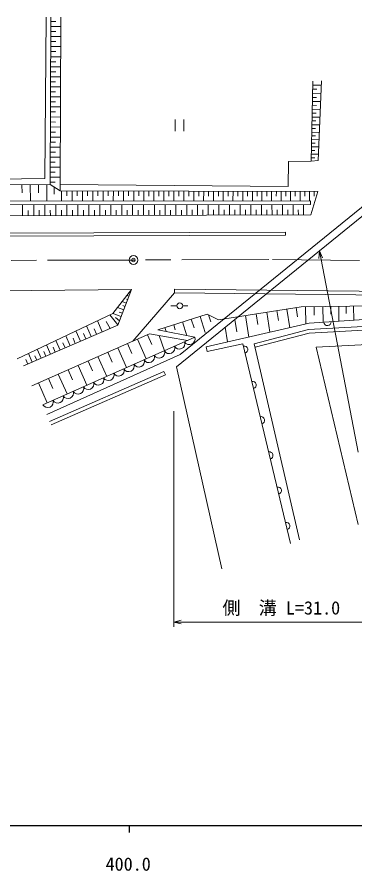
# Model space of a CAD drawing. Units: millimetres, scale not verified. Extents: x 40000 to 680000, y 20000 to 380000.
# Drawn here: x 452534 to 499090, y 198715 to 316504 of the extents above; entities that cross this region are included whole.
import ezdxf
from ezdxf.enums import TextEntityAlignment as Align

# ---------------------------------------------------------------- set-up
doc = ezdxf.new("R2010")
doc.units = ezdxf.units.MM
doc.header["$LTSCALE"] = 1000
doc.header["$PDMODE"] = 32
doc.header["$PDSIZE"] = 500
doc.linetypes.add('CHAIN', pattern=[18.5, 12, -1.5, 3.5, -1.5])
for name, color, linetype, lineweight in [('M-BGD', 7, 'Continuous', 13), ('M-BMK', 2, 'CHAIN', 13), ('M-BMK-SRVR', 3, 'Continuous', 13), ('M-STR-HTXT', 7, 'Continuous', 13), ('M-TTL-BAND', 7, 'Continuous', 25)]:
    doc.layers.add(name, color=color, linetype=linetype, lineweight=lineweight)
doc.styles.add('ＭＳ ゴシック', font='')
doc.styles.get('ＭＳ ゴシック').set_extended_font_data('MS Gothic')

msp = doc.modelspace()

# ---------------------------------------------------------------- linework, layer by layer
at = {"layer": 'M-BGD'}
for p, q in [((456368, 294230), (456532, 316493)), ((457099, 293430), (457189, 316504)), ((457187, 315906), (457883, 315903)), ((458581, 316490), (458472, 293403)), ((457182, 314516), (457877, 314513)), ((457184, 315211), (458575, 315205)), ((457179, 313821), (458569, 313815)), ((457173, 312431), (458563, 312426)), ((457176, 313126), (457871, 313123)), ((457168, 311042), (458557, 311037)), ((457171, 311737), (457865, 311734)), ((457165, 310348), (457859, 310346)), ((457160, 308961), (457853, 308958)), ((457163, 309654), (458551, 309649)), ((457154, 307574), (457848, 307571)), ((457157, 308267), (458544, 308261)), ((493062, 296608), (493304, 307657)), ((494467, 307730), (494031, 296717)), ((457152, 306880), (458538, 306875)), ((493280, 306550), (493845, 306538)), ((493292, 307115), (494442, 307090)), ((457146, 305494), (458532, 305489)), ((457149, 306187), (457842, 306184)), ((493255, 305430), (493810, 305418)), ((493268, 305985), (494397, 305961)), ((457141, 304109), (458526, 304103)), ((457143, 304801), (457836, 304799)), ((493231, 304330), (493777, 304318)), ((493243, 304875), (494353, 304851)), ((457135, 302724), (458520, 302719)), ((457138, 303416), (457830, 303414)), ((493208, 303249), (493743, 303237)), ((493219, 303784), (494310, 303761)), ((457133, 302032), (457825, 302029)), ((474303, 302371), (474303, 300771)), ((475503, 300771), (475503, 302371)), ((493173, 301659), (494226, 301636)), ((493184, 302186), (493711, 302174)), ((493196, 302713), (494268, 302689)), ((457127, 300648), (457819, 300646)), ((457130, 301340), (458514, 301335)), ((493150, 300624), (494185, 300602)), ((493161, 301142), (493679, 301130)), ((457122, 299265), (457813, 299263)), ((457124, 299957), (458508, 299951)), ((493128, 299607), (494145, 299585)), ((493139, 300116), (493647, 300105)), ((457119, 298574), (458502, 298569)), ((493095, 298108), (493586, 298097)), ((493106, 298607), (494105, 298586)), ((493117, 299107), (493616, 299096)), ((457113, 297192), (458495, 297187)), ((457116, 297883), (457807, 297880)), ((493073, 297108), (493564, 297097)), ((493084, 297608), (494066, 297586)), ((457108, 295811), (458489, 295805)), ((457111, 296502), (457801, 296499)), ((489875, 293131), (489930, 296566)), ((489930, 296566), (493062, 296608)), ((494031, 296717), (493062, 296608)), ((457105, 295121), (457796, 295118)), ((422606, 292999), (457099, 293430)), ((422702, 293773), (456368, 294230)), ((453203, 293382), (453218, 292253)), ((454332, 293396), (454360, 291113)), ((455473, 293410), (455488, 292268)), ((456615, 293424), (456644, 291115)), ((458475, 292555), (457099, 293430)), ((457100, 293740), (457790, 293737)), ((457103, 294430), (458483, 294425)), ((458472, 293403), (489875, 293131)), ((458475, 292555), (458472, 293403)), ((457665, 293070), (457641, 292053)), ((493995, 292437), (458475, 292555)), ((458670, 292555), (458665, 291117)), ((459389, 292552), (459386, 291833)), ((460108, 292550), (460103, 291118)), ((460824, 292547), (460821, 291832)), ((461539, 292545), (461535, 291120)), ((462252, 292543), (462250, 291830)), ((462965, 292540), (462960, 291121)), ((463675, 292538), (463672, 291828)), ((464384, 292536), (464380, 291122)), ((465091, 292533), (465089, 291827)), ((465798, 292531), (465793, 291124)), ((466501, 292529), (466499, 291825)), ((467205, 292526), (467200, 291125)), ((467906, 292524), (467903, 291823)), ((468606, 292522), (468602, 291126)), ((469304, 292519), (469302, 291822)), ((470002, 292517), (469997, 291128)), ((470696, 292515), (470694, 291820)), ((471391, 292512), (471386, 291129)), ((472083, 292510), (472080, 291818)), ((472774, 292508), (472770, 291130)), ((473463, 292505), (473461, 291817)), ((474152, 292503), (474147, 291132)), ((474838, 292501), (474835, 291815)), ((475523, 292499), (475519, 291133)), ((476206, 292496), (476204, 291813)), ((476889, 292494), (476884, 291134)), ((477569, 292492), (477567, 291812)), ((478249, 292490), (478244, 291136)), ((478926, 292487), (478924, 291810)), ((479603, 292485), (479598, 291137)), ((480277, 292483), (480275, 291809)), ((480951, 292481), (480946, 291138)), ((481622, 292478), (481620, 291807)), ((482293, 292476), (482289, 291139)), ((482962, 292474), (482959, 291806)), ((483630, 292472), (483626, 291141)), ((484296, 292469), (484293, 291804)), ((484961, 292467), (484957, 291142)), ((485624, 292465), (485621, 291802)), ((486286, 292463), (486282, 291143)), ((486946, 292461), (486944, 291801)), ((487606, 292458), (487601, 291144)), ((488263, 292456), (488261, 291799)), ((488920, 292454), (488915, 291146)), ((489574, 292452), (489572, 291798)), ((490228, 292450), (490224, 291147)), ((490879, 292448), (490877, 291796)), ((491531, 292445), (491526, 291148)), ((492179, 292443), (492177, 291795)), ((492828, 292441), (492824, 291149)), ((493019, 289205), (493995, 292437)), ((493474, 292439), (493471, 291793)), ((347073, 291010), (492948, 291150)), ((501680, 291607), (474989, 269936)), ((492948, 291150), (492949, 290650)), ((347087, 290510), (492949, 290650)), ((453292, 289075), (453287, 290612)), ((454058, 289078), (454055, 289844)), ((454824, 289080), (454819, 290613)), ((455589, 289083), (455587, 289847)), ((456354, 289085), (456349, 290615)), ((457116, 289088), (457114, 289851)), ((457879, 289090), (457874, 290616)), ((458640, 289093), (458638, 289854)), ((459402, 289095), (459397, 290617)), ((460161, 289098), (460158, 289857)), ((460920, 289100), (460915, 290619)), ((461678, 289103), (461675, 289860)), ((462436, 289105), (462431, 290620)), ((463191, 289108), (463189, 289864)), ((463947, 289110), (463942, 290622)), ((464701, 289113), (464699, 289867)), ((465456, 289115), (465451, 290623)), ((466208, 289117), (466205, 289870)), ((466960, 289120), (466955, 290625)), ((467711, 289122), (467709, 289873)), ((468462, 289125), (468457, 290626)), ((469211, 289127), (469208, 289876)), ((469960, 289130), (469955, 290628)), ((470707, 289132), (470704, 289879)), ((471454, 289135), (471449, 290629)), ((472200, 289137), (472197, 289883)), ((472945, 289139), (472940, 290630)), ((473689, 289142), (473686, 289886)), ((474433, 289144), (474428, 290632)), ((502310, 290830), (474493, 268245)), ((475175, 289147), (475172, 289889)), ((475917, 289149), (475912, 290633)), ((476657, 289152), (476655, 289892)), ((477398, 289154), (477393, 290635)), ((478136, 289156), (478134, 289895)), ((478875, 289159), (478870, 290636)), ((479612, 289161), (479609, 289898)), ((480349, 289164), (480344, 290638)), ((481084, 289166), (481082, 289901)), ((481819, 289168), (481815, 290639)), ((482553, 289171), (482551, 289904)), ((483287, 289173), (483282, 290640)), ((484018, 289176), (484016, 289907)), ((484750, 289178), (484746, 290642)), ((485481, 289180), (485478, 289911)), ((486211, 289183), (486206, 290643)), ((486939, 289185), (486937, 289914)), ((487668, 289187), (487663, 290645)), ((488395, 289190), (488392, 289917)), ((489122, 289192), (489117, 290646)), ((489847, 289195), (489844, 289920)), ((490572, 289197), (490567, 290647)), ((491296, 289199), (491293, 289923)), ((492019, 289202), (492014, 290649)), ((282962, 288520), (493019, 289205)), ((284260, 286155), (489536, 286824)), ((284262, 285755), (489537, 286424)), ((489537, 286424), (489536, 286824)), ((410770, 278377), (468285, 278928)), ((468285, 278928), (465740, 275620)), ((466431, 274021), (468285, 278928)), ((467931, 277992), (467647, 278099)), ((468470, 271787), (474205, 278451)), ((474205, 278451), (474210, 278951)), ((467578, 277057), (467010, 277271)), ((467755, 277524), (467613, 277578)), ((467224, 276121), (466373, 276443)), ((467048, 275653), (466622, 275814)), ((467401, 276589), (467117, 276696)), ((474555, 276664), (473745, 276664)), ((475355, 276674), (476080, 276673)), ((480291, 274720), (491685, 276548)), ((486941, 275787), (487384, 273030)), ((488320, 276008), (488541, 274630)), ((489698, 276229), (490112, 273653)), ((490987, 276436), (491193, 275148)), ((491685, 276548), (503379, 276682)), ((492282, 276555), (492310, 274155)), ((493482, 276569), (493496, 275369)), ((494682, 276582), (494707, 274401)), ((495773, 276595), (495785, 275504)), ((496863, 276607), (496887, 274553)), ((497890, 276619), (497902, 275592)), ((498918, 276631), (498940, 274696)), ((465740, 275620), (452546, 269368)), ((464262, 273082), (463601, 274607)), ((465359, 273557), (464828, 274528)), ((466441, 274047), (465297, 275410)), ((466871, 275186), (465732, 275616)), ((466656, 274616), (466107, 275044)), ((471944, 273366), (478716, 275520)), ((476546, 274830), (476931, 273622)), ((477754, 275214), (478461, 272992)), ((478716, 275520), (480291, 274720)), ((478912, 275420), (479217, 274456)), ((482561, 274796), (482832, 273105)), ((483991, 275314), (484464, 272363)), ((485466, 275550), (485703, 274075)), ((492808, 274269), (503363, 275004)), ((453419, 268387), (466431, 274021)), ((462737, 272421), (462099, 273895)), ((463499, 272751), (463169, 273514)), ((477024, 272333), (471944, 273366)), ((472897, 273669), (473066, 273138)), ((474118, 274057), (474340, 273359)), ((475339, 274445), (475941, 272553)), ((478572, 271018), (492808, 274269)), ((481222, 273709), (481545, 271697)), ((493774, 270973), (551045, 273763)), ((456088, 263028), (477024, 272333)), ((459840, 271167), (459245, 272542)), ((460552, 271475), (460244, 272187)), ((461263, 271783), (460647, 273207)), ((462000, 272102), (461681, 272839)), ((468470, 271787), (470768, 272805)), ((470485, 272680), (471087, 271320)), ((470768, 272805), (475998, 271877)), ((472102, 272568), (472848, 270477)), ((454567, 265626), (468470, 271787)), ((457137, 269997), (456581, 271280)), ((457801, 270284), (457513, 270948)), ((458465, 270572), (457890, 271900)), ((459152, 270870), (458855, 271557)), ((467763, 271474), (468367, 270113)), ((469125, 272077), (470330, 269358)), ((478717, 270388), (478572, 271018)), ((483636, 271421), (478717, 270388)), ((490208, 243868), (483636, 271421)), ((491443, 244372), (485218, 271449)), ((499544, 246512), (493774, 270973)), ((454613, 268904), (454095, 270102)), ((455233, 269173), (454965, 269793)), ((455853, 269441), (455316, 270681)), ((456495, 269719), (456217, 270361)), ((456632, 261699), (474989, 269936)), ((465039, 270267), (465643, 268904)), ((466402, 270871), (467609, 268148)), ((454014, 268645), (453755, 269244)), ((462312, 269058), (462917, 267694)), ((463676, 269663), (464884, 266937)), ((457021, 260734), (472771, 267599)), ((459582, 267849), (460187, 266483)), ((460948, 268454), (462157, 265725)), ((472971, 267141), (472771, 267599)), ((474493, 268245), (480747, 240386)), ((456849, 266637), (457455, 265270)), ((457221, 260276), (472971, 267141)), ((458216, 267243), (459427, 264512)), ((455481, 266032), (456693, 263297))]:
    msp.add_line(p, q, dxfattribs=at)
for points in [[(474205, 278451), (503394, 278132), (503363, 275004)], [(474210, 278951), (503898, 278627), (503863, 275039)], [(485218, 271449), (492700, 273392), (523689, 275103), (552560, 275995), (559086, 275747), (568764, 275285)], [(485330, 270962), (492777, 272896), (523710, 274604), (552558, 275494), (559065, 275248), (568760, 274785)]]:
    msp.add_lwpolyline(points, dxfattribs=at)
msp.add_circle((474955, 276677), 400, dxfattribs=at)
for centre, radius, start, end in [((495302, 274442), 500, 183.98687, 3.98687), ((476299, 272083), 767, 208.94477, 18.98021), ((473507, 270843), 767, 208.94477, 18.98021), ((474903, 271463), 767, 208.94477, 18.98021), ((483828, 270618), 500, 283.41577, 103.41577), ((470716, 269602), 767, 208.94477, 18.98021), ((472111, 270222), 767, 208.94477, 18.98021), ((467924, 268361), 767, 208.94477, 18.98021), ((469320, 268982), 767, 208.94477, 18.98021), ((466529, 267741), 767, 208.94477, 18.98021), ((463737, 266500), 767, 208.94477, 18.98021), ((465133, 267121), 767, 208.94477, 18.98021), ((484988, 265754), 500, 283.41577, 103.41577), ((460946, 265260), 767, 208.94477, 18.98021), ((462341, 265880), 767, 208.94477, 18.98021), ((458154, 264019), 767, 208.94477, 18.98021), ((459550, 264639), 767, 208.94477, 18.98021), ((456759, 263399), 767, 208.94477, 18.98021), ((486148, 260891), 500, 283.41577, 103.41577), ((487308, 256027), 500, 283.41577, 103.41577), ((488468, 251164), 500, 283.41577, 103.41577), ((489628, 246300), 500, 283.41577, 103.41577)]:
    msp.add_arc(centre, radius, start, end, dxfattribs=at)
at = {"layer": 'M-BMK'}
for p, q in [((68218, 281686), (487715, 283054)), ((487715, 283054), (568820, 282303))]:
    msp.add_line(p, q, dxfattribs=at)
at = {"layer": 'M-BMK-SRVR'}
msp.add_circle((468572, 282992), 600, dxfattribs=at)
msp.add_point((468572, 282992), dxfattribs=at)
at = {"layer": 'M-STR-HTXT'}
for p, q in [((494193, 284240), (494137, 283211)), ((494193, 284240), (499546, 256502)), ((494193, 284240), (494628, 283305)), ((474133, 262116), (474133, 232372)), ((474133, 233037), (475133, 233287)), ((503757, 233037), (474133, 233037)), ((474133, 233037), (475133, 232787))]:
    msp.add_line(p, q, dxfattribs=at)
at = {"layer": 'M-TTL-BAND'}
for p, q in [((40000, 205000), (579000, 205000)), ((468000, 205000), (468000, 204000))]:
    msp.add_line(p, q, dxfattribs=at)

# ---------------------------------------------------------------- texts
at = {"layer": 'M-STR-HTXT', "style": 'ＭＳ ゴシック'}
msp.add_text('側\u3000溝 L=31.0', height=1833, dxfattribs=at).set_placement((488945, 233537), align=Align.BOTTOM_CENTER)
at = {"layer": 'M-TTL-BAND', "style": 'ＭＳ ゴシック'}
msp.add_text('400.0', height=1833, dxfattribs=at).set_placement((467844, 198195), align=Align.BOTTOM_CENTER)

doc.saveas('drawing.dxf')
